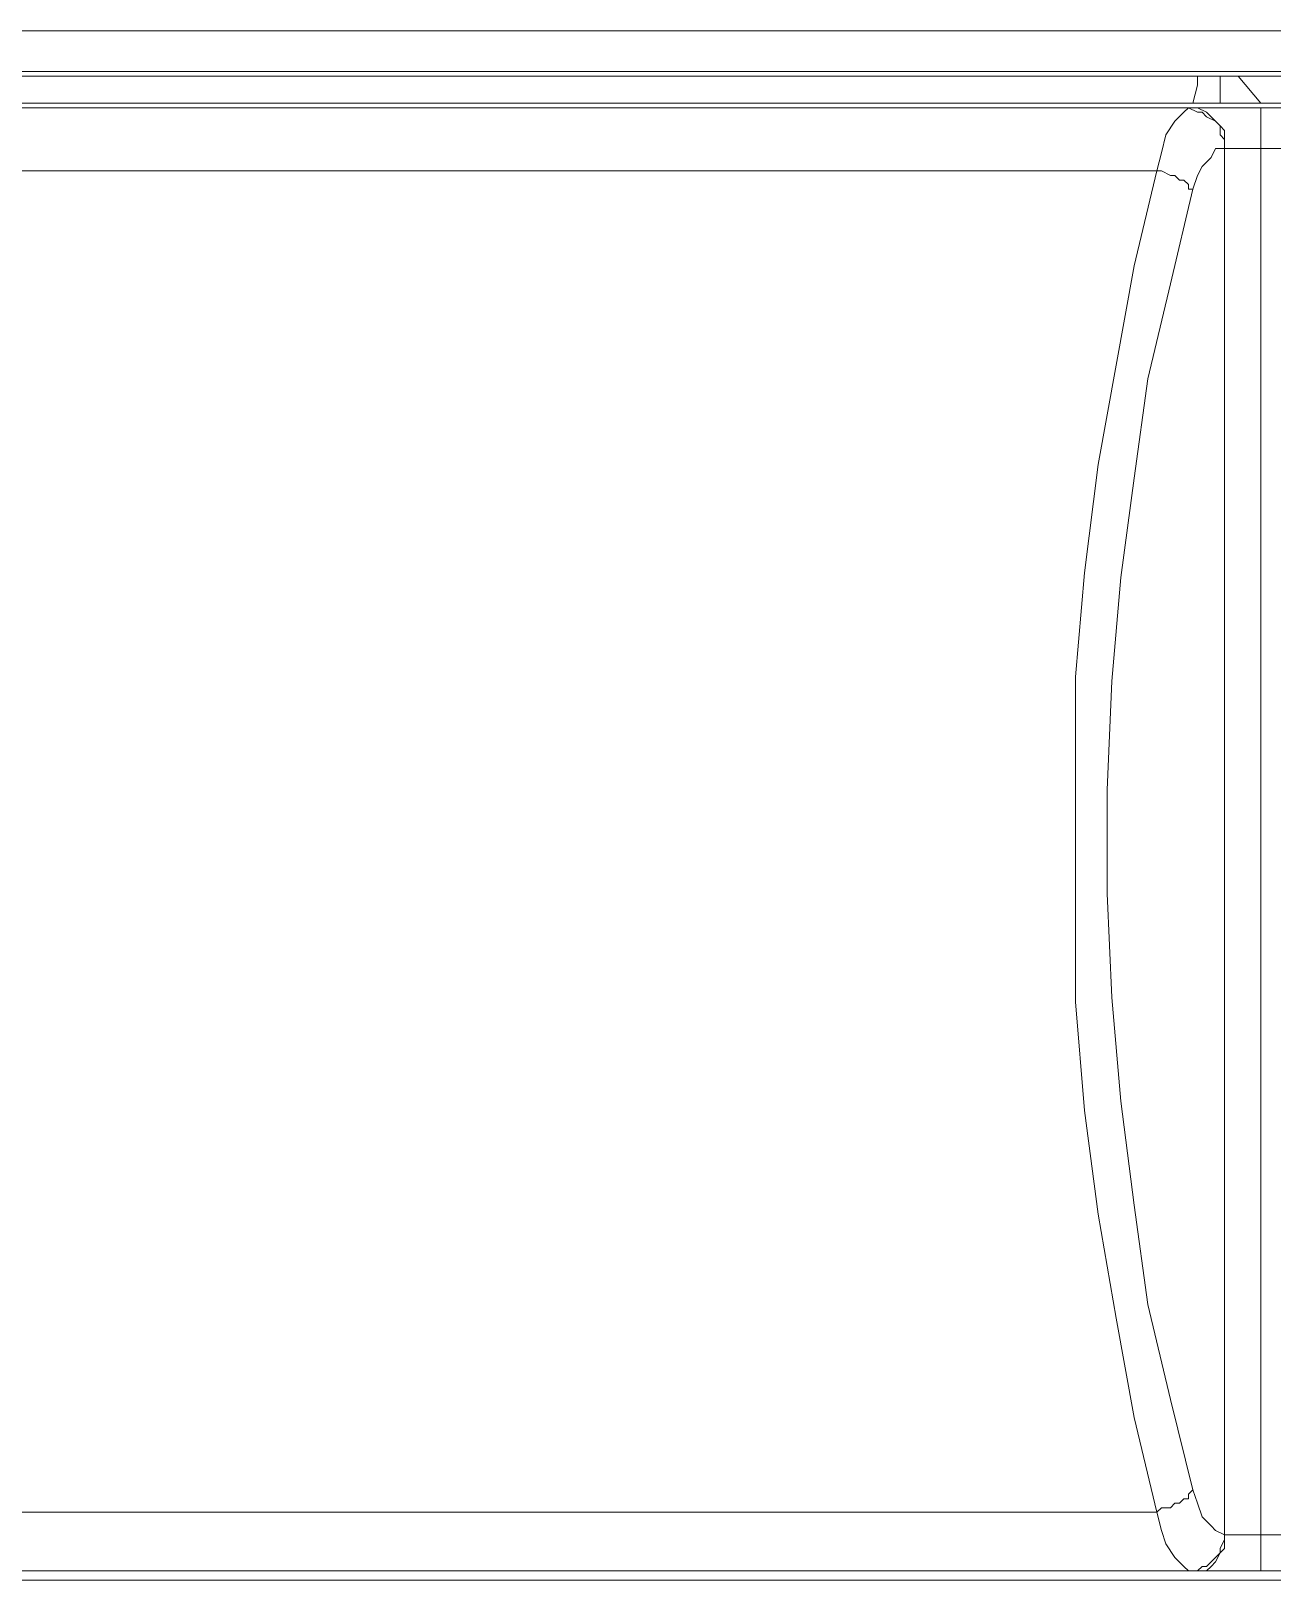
# Model space of a CAD drawing. Header units: centimetres. Extents: x -8.4 to 9.1, y -8.6 to 8.
# Drawn here: x -5.06 to -4.09, y 0.706 to 1.916 of the extents above; entities that cross this region are included whole.
import ezdxf

# ---------------------------------------------------------------- set-up
doc = ezdxf.new("R2010")
doc.units = ezdxf.units.CM
doc.header["$MEASUREMENT"] = 0
doc.layers.add('Layer 1', color=7, linetype='Continuous')

msp = doc.modelspace()

# ---------------------------------------------------------------- linework, layer by layer
at = {"layer": 'Layer 1', "color": 250, "lineweight": 20}
for points in [[(-5.95841, 1.91558), (-5.95841, 1.91558), (-2.21896, 1.91558), (-2.21896, 1.91558)], [(-2.21896, 1.88383), (-2.21896, 1.88383), (-5.95841, 1.88383), (-5.95841, 1.88383)], [(-2.33538, 1.8803), (-2.33538, 1.8803), (-5.84552, 1.8803), (-5.84552, 1.8803)], [(-4.13102, 1.85913), (-4.13102, 1.85913), (-4.13102, 1.8803), (-4.13102, 1.8803)], [(-4.11691, 1.8803), (-4.11691, 1.8803), (-4.09927, 1.85913), (-4.09927, 1.85913)], [(-5.93724, 1.8556), (-5.93724, 1.8556), (-4.15218, 1.8556), (-4.15218, 1.8556)], [(-5.71499, 1.85913), (-5.71499, 1.85913), (-2.46238, 1.85913), (-2.46238, 1.85913)], [(-4.15571, 1.8556), (-4.15571, 1.8556), (-4.15218, 1.8556), (-4.15218, 1.8556)], [(-4.09927, 1.8556), (-4.09927, 1.8556), (-4.0781, 1.8556), (-4.0781, 1.8556)], [(-4.12749, 0.74083), (-4.12749, 0.74083), (-4.12749, 1.82385), (-4.12749, 1.82385)], [(-4.12749, 1.82385), (-4.12749, 1.82385), (-4.12749, 1.82385), (-4.12749, 1.82385)], [(-4.09927, 0.74083), (-4.09927, 0.74083), (-4.09927, 1.82385), (-4.09927, 1.82385)], [(-4.0781, 1.82385), (-4.0781, 1.82385), (-4.09927, 1.82385), (-4.09927, 1.82385)], [(-5.91255, 1.80622), (-5.91255, 1.80622), (-4.18041, 1.80622), (-4.18041, 1.80622)], [(-5.91255, 0.75847), (-5.91255, 0.75847), (-4.18041, 0.75847), (-4.18041, 0.75847)], [(-4.12749, 0.74083), (-4.12749, 0.74083), (-4.12749, 0.74083), (-4.12749, 0.74083)], [(-4.09927, 0.74083), (-4.09927, 0.74083), (-4.0781, 0.74083), (-4.0781, 0.74083)], [(-5.93724, 0.7126), (-5.93724, 0.7126), (-4.15218, 0.7126), (-4.15218, 0.7126)], [(-2.46238, 0.70555), (-2.46238, 0.70555), (-5.71499, 0.70555), (-5.71499, 0.70555)], [(-4.15218, 0.7126), (-4.15218, 0.7126), (-4.15571, 0.7126), (-4.15571, 0.7126)], [(-4.0781, 0.7126), (-4.0781, 0.7126), (-4.09927, 0.7126), (-4.09927, 0.7126)]]:
    msp.add_open_spline(points, degree=3, dxfattribs=at)
for points, knots in [([(-4.14866, 1.8803), (-4.14866, 1.8803), (-4.14866, 1.87324), (-4.14866, 1.87324), (-4.14866, 1.87324), (-4.14866, 1.87324), (-4.15218, 1.85913), (-4.15218, 1.85913)], [0, 0, 0, 0, 0.3333333, 0.3333333, 0.3333333, 0.3333333, 1, 1, 1, 1]), ([(-4.18041, 1.80622), (-4.18041, 1.80622), (-4.17688, 1.82033), (-4.17688, 1.82033), (-4.17688, 1.82033), (-4.17688, 1.82033), (-4.17335, 1.83444), (-4.17335, 1.83444), (-4.17335, 1.83444), (-4.17335, 1.83444), (-4.1663, 1.84502), (-4.1663, 1.84502), (-4.1663, 1.84502), (-4.1663, 1.84502), (-4.15924, 1.85208), (-4.15924, 1.85208), (-4.15924, 1.85208), (-4.15924, 1.85208), (-4.15571, 1.8556), (-4.15571, 1.8556)], [0, 0, 0, 0, 0.1666667, 0.1666667, 0.1666667, 0.1666667, 0.3333333, 0.3333333, 0.3333333, 0.3333333, 0.5, 0.5, 0.5, 0.5, 0.6666667, 0.6666667, 0.6666667, 0.6666667, 1, 1, 1, 1]), ([(-4.15571, 1.8556), (-4.15571, 1.8556), (-4.14866, 1.85208), (-4.14866, 1.85208), (-4.14866, 1.85208), (-4.14866, 1.85208), (-4.14513, 1.85208), (-4.14513, 1.85208), (-4.14513, 1.85208), (-4.14513, 1.85208), (-4.1416, 1.84855), (-4.1416, 1.84855), (-4.1416, 1.84855), (-4.1416, 1.84855), (-4.13455, 1.84502), (-4.13455, 1.84502), (-4.13455, 1.84502), (-4.13455, 1.84502), (-4.13102, 1.84149), (-4.13102, 1.84149), (-4.13102, 1.84149), (-4.13102, 1.84149), (-4.13102, 1.83444), (-4.13102, 1.83444), (-4.13102, 1.83444), (-4.13102, 1.83444), (-4.12749, 1.83091), (-4.12749, 1.83091), (-4.12749, 1.83091), (-4.12749, 1.83091), (-4.12749, 1.82385), (-4.12749, 1.82385)], [0, 0, 0, 0, 0.1111111, 0.1111111, 0.1111111, 0.1111111, 0.2222222, 0.2222222, 0.2222222, 0.2222222, 0.3333333, 0.3333333, 0.3333333, 0.3333333, 0.4444444, 0.4444444, 0.4444444, 0.4444444, 0.5555556, 0.5555556, 0.5555556, 0.5555556, 0.6666667, 0.6666667, 0.6666667, 0.6666667, 0.7777778, 0.7777778, 0.7777778, 0.7777778, 1, 1, 1, 1]), ([(-4.15218, 1.8556), (-4.15218, 1.8556), (-4.14866, 1.8556), (-4.14866, 1.8556), (-4.14866, 1.8556), (-4.14866, 1.8556), (-4.1416, 1.85208), (-4.1416, 1.85208), (-4.1416, 1.85208), (-4.1416, 1.85208), (-4.13807, 1.84855), (-4.13807, 1.84855), (-4.13807, 1.84855), (-4.13807, 1.84855), (-4.13455, 1.84502), (-4.13455, 1.84502), (-4.13455, 1.84502), (-4.13455, 1.84502), (-4.13102, 1.84149), (-4.13102, 1.84149), (-4.13102, 1.84149), (-4.13102, 1.84149), (-4.12749, 1.83797), (-4.12749, 1.83797), (-4.12749, 1.83797), (-4.12749, 1.83797), (-4.12749, 1.83091), (-4.12749, 1.83091), (-4.12749, 1.83091), (-4.12749, 1.83091), (-4.12749, 1.82385), (-4.12749, 1.82385)], [0, 0, 0, 0, 0.1111111, 0.1111111, 0.1111111, 0.1111111, 0.2222222, 0.2222222, 0.2222222, 0.2222222, 0.3333333, 0.3333333, 0.3333333, 0.3333333, 0.4444444, 0.4444444, 0.4444444, 0.4444444, 0.5555556, 0.5555556, 0.5555556, 0.5555556, 0.6666667, 0.6666667, 0.6666667, 0.6666667, 0.7777778, 0.7777778, 0.7777778, 0.7777778, 1, 1, 1, 1]), ([(-4.15218, 1.8556), (-4.15218, 1.8556), (-4.14513, 1.8556), (-4.14513, 1.8556), (-4.14513, 1.8556), (-4.14513, 1.8556), (-4.13455, 1.8556), (-4.13455, 1.8556), (-4.13455, 1.8556), (-4.13455, 1.8556), (-4.12396, 1.8556), (-4.12396, 1.8556), (-4.12396, 1.8556), (-4.12396, 1.8556), (-4.11338, 1.8556), (-4.11338, 1.8556), (-4.11338, 1.8556), (-4.11338, 1.8556), (-4.09927, 1.8556), (-4.09927, 1.8556)], [0, 0, 0, 0, 0.1666667, 0.1666667, 0.1666667, 0.1666667, 0.3333333, 0.3333333, 0.3333333, 0.3333333, 0.5, 0.5, 0.5, 0.5, 0.6666667, 0.6666667, 0.6666667, 0.6666667, 1, 1, 1, 1]), ([(-4.09927, 1.8556), (-4.09927, 1.8556), (-4.09927, 1.8556), (-4.09927, 1.8556), (-4.09927, 1.8556), (-4.09927, 1.8556), (-4.09927, 1.85208), (-4.09927, 1.85208), (-4.09927, 1.85208), (-4.09927, 1.85208), (-4.09927, 1.84855), (-4.09927, 1.84855), (-4.09927, 1.84855), (-4.09927, 1.84855), (-4.09927, 1.84502), (-4.09927, 1.84502), (-4.09927, 1.84502), (-4.09927, 1.84502), (-4.09927, 1.84149), (-4.09927, 1.84149), (-4.09927, 1.84149), (-4.09927, 1.84149), (-4.09927, 1.83797), (-4.09927, 1.83797), (-4.09927, 1.83797), (-4.09927, 1.83797), (-4.09927, 1.83091), (-4.09927, 1.83091), (-4.09927, 1.83091), (-4.09927, 1.83091), (-4.09927, 1.82385), (-4.09927, 1.82385)], [0, 0, 0, 0, 0.1111111, 0.1111111, 0.1111111, 0.1111111, 0.2222222, 0.2222222, 0.2222222, 0.2222222, 0.3333333, 0.3333333, 0.3333333, 0.3333333, 0.4444444, 0.4444444, 0.4444444, 0.4444444, 0.5555556, 0.5555556, 0.5555556, 0.5555556, 0.6666667, 0.6666667, 0.6666667, 0.6666667, 0.7777778, 0.7777778, 0.7777778, 0.7777778, 1, 1, 1, 1]), ([(-4.12749, 1.82385), (-4.12749, 1.82385), (-4.13455, 1.82385), (-4.13455, 1.82385), (-4.13455, 1.82385), (-4.13455, 1.82385), (-4.13807, 1.8168), (-4.13807, 1.8168), (-4.13807, 1.8168), (-4.13807, 1.8168), (-4.14513, 1.80974), (-4.14513, 1.80974), (-4.14513, 1.80974), (-4.14513, 1.80974), (-4.14866, 1.80269), (-4.14866, 1.80269), (-4.14866, 1.80269), (-4.14866, 1.80269), (-4.15218, 1.7921), (-4.15218, 1.7921)], [0, 0, 0, 0, 0.1666667, 0.1666667, 0.1666667, 0.1666667, 0.3333333, 0.3333333, 0.3333333, 0.3333333, 0.5, 0.5, 0.5, 0.5, 0.6666667, 0.6666667, 0.6666667, 0.6666667, 1, 1, 1, 1]), ([(-4.09927, 1.82385), (-4.09927, 1.82385), (-4.10632, 1.82385), (-4.10632, 1.82385), (-4.10632, 1.82385), (-4.10632, 1.82385), (-4.11338, 1.82385), (-4.11338, 1.82385), (-4.11338, 1.82385), (-4.11338, 1.82385), (-4.11691, 1.82385), (-4.11691, 1.82385), (-4.11691, 1.82385), (-4.11691, 1.82385), (-4.12396, 1.82385), (-4.12396, 1.82385), (-4.12396, 1.82385), (-4.12396, 1.82385), (-4.12749, 1.82385), (-4.12749, 1.82385)], [0, 0, 0, 0, 0.1666667, 0.1666667, 0.1666667, 0.1666667, 0.3333333, 0.3333333, 0.3333333, 0.3333333, 0.5, 0.5, 0.5, 0.5, 0.6666667, 0.6666667, 0.6666667, 0.6666667, 1, 1, 1, 1]), ([(-4.18041, 0.75847), (-4.18041, 0.75847), (-4.19805, 0.83255), (-4.19805, 0.83255), (-4.19805, 0.83255), (-4.19805, 0.83255), (-4.21216, 0.91016), (-4.21216, 0.91016), (-4.21216, 0.91016), (-4.21216, 0.91016), (-4.22627, 0.9913), (-4.22627, 0.9913), (-4.22627, 0.9913), (-4.22627, 0.9913), (-4.23685, 1.07244), (-4.23685, 1.07244), (-4.23685, 1.07244), (-4.23685, 1.07244), (-4.24391, 1.1571), (-4.24391, 1.1571), (-4.24391, 1.1571), (-4.24391, 1.1571), (-4.24391, 1.24177), (-4.24391, 1.24177), (-4.24391, 1.24177), (-4.24391, 1.24177), (-4.24391, 1.32644), (-4.24391, 1.32644), (-4.24391, 1.32644), (-4.24391, 1.32644), (-4.24391, 1.4111), (-4.24391, 1.4111), (-4.24391, 1.4111), (-4.24391, 1.4111), (-4.23685, 1.49224), (-4.23685, 1.49224), (-4.23685, 1.49224), (-4.23685, 1.49224), (-4.22627, 1.57691), (-4.22627, 1.57691), (-4.22627, 1.57691), (-4.22627, 1.57691), (-4.21216, 1.65452), (-4.21216, 1.65452), (-4.21216, 1.65452), (-4.21216, 1.65452), (-4.19805, 1.73213), (-4.19805, 1.73213), (-4.19805, 1.73213), (-4.19805, 1.73213), (-4.18041, 1.80622), (-4.18041, 1.80622)], [0, 0, 0, 0, 0.0714286, 0.0714286, 0.0714286, 0.0714286, 0.1428571, 0.1428571, 0.1428571, 0.1428571, 0.2142857, 0.2142857, 0.2142857, 0.2142857, 0.2857143, 0.2857143, 0.2857143, 0.2857143, 0.3571429, 0.3571429, 0.3571429, 0.3571429, 0.4285714, 0.4285714, 0.4285714, 0.4285714, 0.5, 0.5, 0.5, 0.5, 0.5714286, 0.5714286, 0.5714286, 0.5714286, 0.6428571, 0.6428571, 0.6428571, 0.6428571, 0.7142857, 0.7142857, 0.7142857, 0.7142857, 0.7857143, 0.7857143, 0.7857143, 0.7857143, 0.8571429, 0.8571429, 0.8571429, 0.8571429, 1, 1, 1, 1]), ([(-4.18041, 1.80622), (-4.18041, 1.80622), (-4.17688, 1.80622), (-4.17688, 1.80622), (-4.17688, 1.80622), (-4.17688, 1.80622), (-4.16982, 1.80269), (-4.16982, 1.80269), (-4.16982, 1.80269), (-4.16982, 1.80269), (-4.1663, 1.80269), (-4.1663, 1.80269), (-4.1663, 1.80269), (-4.1663, 1.80269), (-4.16277, 1.79916), (-4.16277, 1.79916), (-4.16277, 1.79916), (-4.16277, 1.79916), (-4.15924, 1.79916), (-4.15924, 1.79916), (-4.15924, 1.79916), (-4.15924, 1.79916), (-4.15571, 1.79563), (-4.15571, 1.79563), (-4.15571, 1.79563), (-4.15571, 1.79563), (-4.15571, 1.7921), (-4.15571, 1.7921), (-4.15571, 1.7921), (-4.15571, 1.7921), (-4.15218, 1.7921), (-4.15218, 1.7921)], [0, 0, 0, 0, 0.1111111, 0.1111111, 0.1111111, 0.1111111, 0.2222222, 0.2222222, 0.2222222, 0.2222222, 0.3333333, 0.3333333, 0.3333333, 0.3333333, 0.4444444, 0.4444444, 0.4444444, 0.4444444, 0.5555556, 0.5555556, 0.5555556, 0.5555556, 0.6666667, 0.6666667, 0.6666667, 0.6666667, 0.7777778, 0.7777778, 0.7777778, 0.7777778, 1, 1, 1, 1]), ([(-4.15218, 1.7921), (-4.15218, 1.7921), (-4.16982, 1.71802), (-4.16982, 1.71802), (-4.16982, 1.71802), (-4.16982, 1.71802), (-4.18746, 1.64394), (-4.18746, 1.64394), (-4.18746, 1.64394), (-4.18746, 1.64394), (-4.19805, 1.56633), (-4.19805, 1.56633), (-4.19805, 1.56633), (-4.19805, 1.56633), (-4.20863, 1.48872), (-4.20863, 1.48872), (-4.20863, 1.48872), (-4.20863, 1.48872), (-4.21568, 1.40758), (-4.21568, 1.40758), (-4.21568, 1.40758), (-4.21568, 1.40758), (-4.21921, 1.32291), (-4.21921, 1.32291), (-4.21921, 1.32291), (-4.21921, 1.32291), (-4.21921, 1.24177), (-4.21921, 1.24177), (-4.21921, 1.24177), (-4.21921, 1.24177), (-4.21568, 1.16063), (-4.21568, 1.16063), (-4.21568, 1.16063), (-4.21568, 1.16063), (-4.20863, 1.07949), (-4.20863, 1.07949), (-4.20863, 1.07949), (-4.20863, 1.07949), (-4.19805, 0.99835), (-4.19805, 0.99835), (-4.19805, 0.99835), (-4.19805, 0.99835), (-4.18746, 0.92074), (-4.18746, 0.92074), (-4.18746, 0.92074), (-4.18746, 0.92074), (-4.16982, 0.84666), (-4.16982, 0.84666), (-4.16982, 0.84666), (-4.16982, 0.84666), (-4.15218, 0.7761), (-4.15218, 0.7761)], [0, 0, 0, 0, 0.0714286, 0.0714286, 0.0714286, 0.0714286, 0.1428571, 0.1428571, 0.1428571, 0.1428571, 0.2142857, 0.2142857, 0.2142857, 0.2142857, 0.2857143, 0.2857143, 0.2857143, 0.2857143, 0.3571429, 0.3571429, 0.3571429, 0.3571429, 0.4285714, 0.4285714, 0.4285714, 0.4285714, 0.5, 0.5, 0.5, 0.5, 0.5714286, 0.5714286, 0.5714286, 0.5714286, 0.6428571, 0.6428571, 0.6428571, 0.6428571, 0.7142857, 0.7142857, 0.7142857, 0.7142857, 0.7857143, 0.7857143, 0.7857143, 0.7857143, 0.8571429, 0.8571429, 0.8571429, 0.8571429, 1, 1, 1, 1]), ([(-4.15218, 0.7761), (-4.15218, 0.7761), (-4.15571, 0.77258), (-4.15571, 0.77258), (-4.15571, 0.77258), (-4.15571, 0.77258), (-4.15571, 0.76905), (-4.15571, 0.76905), (-4.15571, 0.76905), (-4.15571, 0.76905), (-4.15924, 0.76905), (-4.15924, 0.76905), (-4.15924, 0.76905), (-4.15924, 0.76905), (-4.16277, 0.76552), (-4.16277, 0.76552), (-4.16277, 0.76552), (-4.16277, 0.76552), (-4.1663, 0.76552), (-4.1663, 0.76552), (-4.1663, 0.76552), (-4.1663, 0.76552), (-4.16982, 0.76199), (-4.16982, 0.76199), (-4.16982, 0.76199), (-4.16982, 0.76199), (-4.17688, 0.76199), (-4.17688, 0.76199), (-4.17688, 0.76199), (-4.17688, 0.76199), (-4.18041, 0.75847), (-4.18041, 0.75847)], [0, 0, 0, 0, 0.1111111, 0.1111111, 0.1111111, 0.1111111, 0.2222222, 0.2222222, 0.2222222, 0.2222222, 0.3333333, 0.3333333, 0.3333333, 0.3333333, 0.4444444, 0.4444444, 0.4444444, 0.4444444, 0.5555556, 0.5555556, 0.5555556, 0.5555556, 0.6666667, 0.6666667, 0.6666667, 0.6666667, 0.7777778, 0.7777778, 0.7777778, 0.7777778, 1, 1, 1, 1]), ([(-4.15218, 0.7761), (-4.15218, 0.7761), (-4.14866, 0.76552), (-4.14866, 0.76552), (-4.14866, 0.76552), (-4.14866, 0.76552), (-4.14513, 0.75494), (-4.14513, 0.75494), (-4.14513, 0.75494), (-4.14513, 0.75494), (-4.13807, 0.74788), (-4.13807, 0.74788), (-4.13807, 0.74788), (-4.13807, 0.74788), (-4.13455, 0.74435), (-4.13455, 0.74435), (-4.13455, 0.74435), (-4.13455, 0.74435), (-4.12749, 0.74083), (-4.12749, 0.74083)], [0, 0, 0, 0, 0.1666667, 0.1666667, 0.1666667, 0.1666667, 0.3333333, 0.3333333, 0.3333333, 0.3333333, 0.5, 0.5, 0.5, 0.5, 0.6666667, 0.6666667, 0.6666667, 0.6666667, 1, 1, 1, 1]), ([(-4.15571, 0.7126), (-4.15571, 0.7126), (-4.15924, 0.71613), (-4.15924, 0.71613), (-4.15924, 0.71613), (-4.15924, 0.71613), (-4.1663, 0.72319), (-4.1663, 0.72319), (-4.1663, 0.72319), (-4.1663, 0.72319), (-4.17335, 0.73377), (-4.17335, 0.73377), (-4.17335, 0.73377), (-4.17335, 0.73377), (-4.17688, 0.74435), (-4.17688, 0.74435), (-4.17688, 0.74435), (-4.17688, 0.74435), (-4.18041, 0.75847), (-4.18041, 0.75847)], [0, 0, 0, 0, 0.1666667, 0.1666667, 0.1666667, 0.1666667, 0.3333333, 0.3333333, 0.3333333, 0.3333333, 0.5, 0.5, 0.5, 0.5, 0.6666667, 0.6666667, 0.6666667, 0.6666667, 1, 1, 1, 1]), ([(-4.12749, 0.74083), (-4.12749, 0.74083), (-4.12749, 0.7373), (-4.12749, 0.7373), (-4.12749, 0.7373), (-4.12749, 0.7373), (-4.13102, 0.73024), (-4.13102, 0.73024), (-4.13102, 0.73024), (-4.13102, 0.73024), (-4.13102, 0.72672), (-4.13102, 0.72672), (-4.13102, 0.72672), (-4.13102, 0.72672), (-4.13455, 0.72319), (-4.13455, 0.72319), (-4.13455, 0.72319), (-4.13455, 0.72319), (-4.1416, 0.71613), (-4.1416, 0.71613), (-4.1416, 0.71613), (-4.1416, 0.71613), (-4.14513, 0.71613), (-4.14513, 0.71613), (-4.14513, 0.71613), (-4.14513, 0.71613), (-4.14866, 0.7126), (-4.14866, 0.7126), (-4.14866, 0.7126), (-4.14866, 0.7126), (-4.15571, 0.7126), (-4.15571, 0.7126)], [0, 0, 0, 0, 0.1111111, 0.1111111, 0.1111111, 0.1111111, 0.2222222, 0.2222222, 0.2222222, 0.2222222, 0.3333333, 0.3333333, 0.3333333, 0.3333333, 0.4444444, 0.4444444, 0.4444444, 0.4444444, 0.5555556, 0.5555556, 0.5555556, 0.5555556, 0.6666667, 0.6666667, 0.6666667, 0.6666667, 0.7777778, 0.7777778, 0.7777778, 0.7777778, 1, 1, 1, 1]), ([(-4.12749, 0.74083), (-4.12749, 0.74083), (-4.12749, 0.7373), (-4.12749, 0.7373), (-4.12749, 0.7373), (-4.12749, 0.7373), (-4.12749, 0.73024), (-4.12749, 0.73024), (-4.12749, 0.73024), (-4.12749, 0.73024), (-4.13102, 0.72672), (-4.13102, 0.72672), (-4.13102, 0.72672), (-4.13102, 0.72672), (-4.13455, 0.71966), (-4.13455, 0.71966), (-4.13455, 0.71966), (-4.13455, 0.71966), (-4.13807, 0.71613), (-4.13807, 0.71613), (-4.13807, 0.71613), (-4.13807, 0.71613), (-4.1416, 0.7126), (-4.1416, 0.7126), (-4.1416, 0.7126), (-4.1416, 0.7126), (-4.14866, 0.7126), (-4.14866, 0.7126), (-4.14866, 0.7126), (-4.14866, 0.7126), (-4.15218, 0.7126), (-4.15218, 0.7126)], [0, 0, 0, 0, 0.1111111, 0.1111111, 0.1111111, 0.1111111, 0.2222222, 0.2222222, 0.2222222, 0.2222222, 0.3333333, 0.3333333, 0.3333333, 0.3333333, 0.4444444, 0.4444444, 0.4444444, 0.4444444, 0.5555556, 0.5555556, 0.5555556, 0.5555556, 0.6666667, 0.6666667, 0.6666667, 0.6666667, 0.7777778, 0.7777778, 0.7777778, 0.7777778, 1, 1, 1, 1]), ([(-4.12749, 0.74083), (-4.12749, 0.74083), (-4.12396, 0.74083), (-4.12396, 0.74083), (-4.12396, 0.74083), (-4.12396, 0.74083), (-4.11691, 0.74083), (-4.11691, 0.74083), (-4.11691, 0.74083), (-4.11691, 0.74083), (-4.11338, 0.74083), (-4.11338, 0.74083), (-4.11338, 0.74083), (-4.11338, 0.74083), (-4.10632, 0.74083), (-4.10632, 0.74083), (-4.10632, 0.74083), (-4.10632, 0.74083), (-4.09927, 0.74083), (-4.09927, 0.74083)], [0, 0, 0, 0, 0.1666667, 0.1666667, 0.1666667, 0.1666667, 0.3333333, 0.3333333, 0.3333333, 0.3333333, 0.5, 0.5, 0.5, 0.5, 0.6666667, 0.6666667, 0.6666667, 0.6666667, 1, 1, 1, 1]), ([(-4.09927, 0.74083), (-4.09927, 0.74083), (-4.09927, 0.7373), (-4.09927, 0.7373), (-4.09927, 0.7373), (-4.09927, 0.7373), (-4.09927, 0.73024), (-4.09927, 0.73024), (-4.09927, 0.73024), (-4.09927, 0.73024), (-4.09927, 0.72319), (-4.09927, 0.72319), (-4.09927, 0.72319), (-4.09927, 0.72319), (-4.09927, 0.71966), (-4.09927, 0.71966), (-4.09927, 0.71966), (-4.09927, 0.71966), (-4.09927, 0.71613), (-4.09927, 0.71613), (-4.09927, 0.71613), (-4.09927, 0.71613), (-4.09927, 0.7126), (-4.09927, 0.7126)], [0, 0, 0, 0, 0.1428571, 0.1428571, 0.1428571, 0.1428571, 0.2857143, 0.2857143, 0.2857143, 0.2857143, 0.4285714, 0.4285714, 0.4285714, 0.4285714, 0.5714286, 0.5714286, 0.5714286, 0.5714286, 0.7142857, 0.7142857, 0.7142857, 0.7142857, 1, 1, 1, 1]), ([(-4.09927, 0.7126), (-4.09927, 0.7126), (-4.11338, 0.7126), (-4.11338, 0.7126), (-4.11338, 0.7126), (-4.11338, 0.7126), (-4.12396, 0.7126), (-4.12396, 0.7126), (-4.12396, 0.7126), (-4.12396, 0.7126), (-4.13455, 0.7126), (-4.13455, 0.7126), (-4.13455, 0.7126), (-4.13455, 0.7126), (-4.14513, 0.7126), (-4.14513, 0.7126), (-4.14513, 0.7126), (-4.14513, 0.7126), (-4.15218, 0.7126), (-4.15218, 0.7126)], [0, 0, 0, 0, 0.1666667, 0.1666667, 0.1666667, 0.1666667, 0.3333333, 0.3333333, 0.3333333, 0.3333333, 0.5, 0.5, 0.5, 0.5, 0.6666667, 0.6666667, 0.6666667, 0.6666667, 1, 1, 1, 1])]:
    msp.add_open_spline(points, degree=3, knots=knots, dxfattribs=at)

doc.saveas('drawing.dxf')
